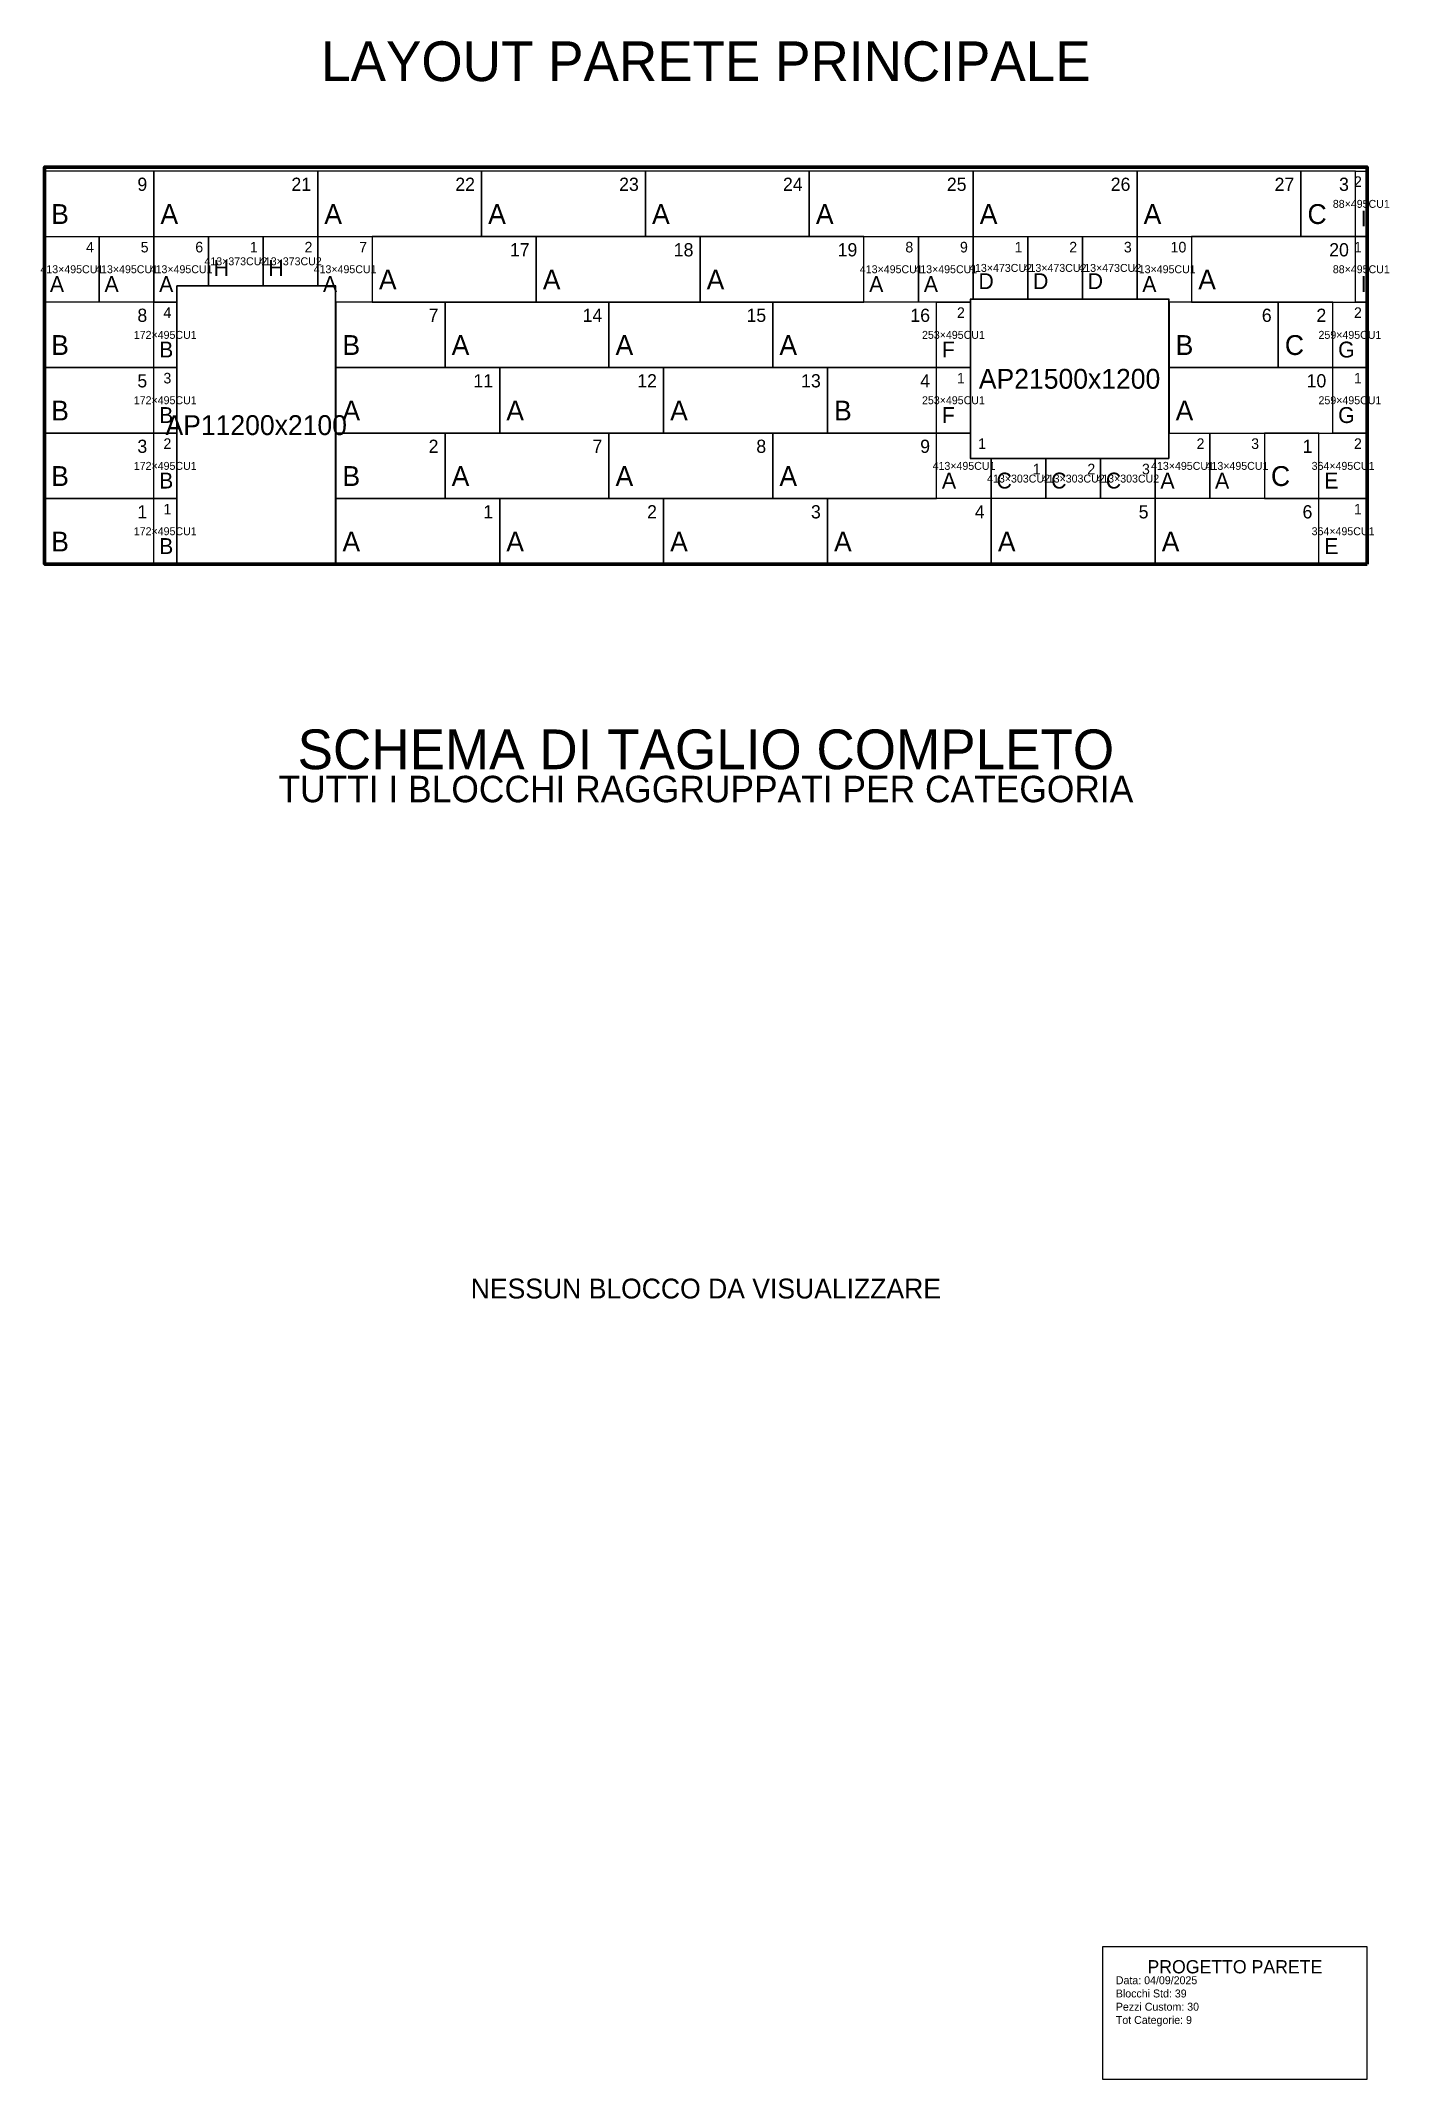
# Model space of a CAD drawing. Header units: metres. Extents: x -29 to 10167, y -11450 to 3954.
import ezdxf
from ezdxf.enums import TextEntityAlignment as Align

# ---------------------------------------------------------------- set-up
doc = ezdxf.new("R2010")
doc.units = ezdxf.units.M
for name, color, linetype in [('APERTURE', 1, 'Continuous'), ('BLOCCHI_CUSTOM', 3, 'Continuous'), ('BLOCCHI_STD', 7, 'Continuous'), ('CARTIGLIO', 7, 'Continuous'), ('PARETE', 5, 'Continuous'), ('TESTI', 7, 'Continuous')]:
    doc.layers.add(name, color=color, linetype=linetype)

msp = doc.modelspace()

# ---------------------------------------------------------------- linework, layer by layer
at = {"layer": 'APERTURE'}
for points in [[(2200, 0), (2200, 2100), (1000, 2100), (1000, 0), (2200, 0)], [(8500, 800), (8500, 2000), (7000, 2000), (7000, 800), (8500, 800)]]:
    msp.add_lwpolyline(points, close=True, dxfattribs=at)
at = {"layer": 'BLOCCHI_CUSTOM'}
for points in [[(10000, 2970), (10000, 2475), (9912, 2475), (9912, 2970), (10000, 2970)], [(0, 1980), (0, 2475), (413, 2475), (413, 1980), (0, 1980)], [(413, 1980), (413, 2475), (826, 2475), (826, 1980), (413, 1980)], [(1000, 2102), (999, 2102), (999, 2102), (999, 2102), (999, 2102), (999, 2102), (999, 2101), (998, 2101), (998, 2101), (998, 2101), (998, 2101), (998, 2101), (998, 2100), (998, 2100), (998, 2100), (998, 1980), (826, 1980), (826, 2475), (1239, 2475), (1239, 2102), (1000, 2102), (1000, 2102), (1000, 2102)], [(1652, 2475), (1652, 2102), (1239, 2102), (1239, 2475), (1652, 2475)], [(2065, 2475), (2065, 2102), (1652, 2102), (1652, 2475), (2065, 2475)], [(2478, 2475), (2478, 1980), (2202, 1980), (2202, 2100), (2202, 2100), (2202, 2100), (2202, 2101), (2202, 2101), (2202, 2101), (2202, 2101), (2202, 2101), (2201, 2101), (2201, 2102), (2201, 2102), (2201, 2102), (2201, 2102), (2201, 2102), (2200, 2102), (2200, 2102), (2200, 2102), (2065, 2102), (2065, 2475), (2478, 2475)], [(6195, 1980), (6195, 2475), (6608, 2475), (6608, 1980), (6195, 1980)], [(7000, 2002), (6999, 2002), (6999, 2002), (6999, 2002), (6999, 2002), (6999, 2002), (6999, 2001), (6998, 2001), (6998, 2001), (6998, 2001), (6998, 2001), (6998, 2001), (6998, 2000), (6998, 2000), (6998, 2000), (6998, 1980), (6608, 1980), (6608, 2475), (7021, 2475), (7021, 2002), (7000, 2002), (7000, 2002), (7000, 2002)], [(7434, 2475), (7434, 2002), (7021, 2002), (7021, 2475), (7434, 2475)], [(7847, 2475), (7847, 2002), (7434, 2002), (7434, 2475), (7847, 2475)], [(8260, 2475), (8260, 2002), (7847, 2002), (7847, 2475), (8260, 2475)], [(8673, 2475), (8673, 1980), (8502, 1980), (8502, 2000), (8502, 2000), (8502, 2000), (8502, 2001), (8502, 2001), (8502, 2001), (8502, 2001), (8502, 2001), (8501, 2001), (8501, 2002), (8501, 2002), (8501, 2002), (8501, 2002), (8501, 2002), (8500, 2002), (8500, 2002), (8500, 2002), (8260, 2002), (8260, 2475), (8673, 2475)], [(9912, 2475), (10000, 2475), (10000, 1980), (9912, 1980), (9912, 2475)], [(998, 1485), (826, 1485), (826, 1980), (998, 1980), (998, 1485)], [(6745, 1485), (6745, 1980), (6998, 1980), (6998, 1485), (6745, 1485)], [(9741, 1485), (9741, 1980), (10000, 1980), (10000, 1485), (9741, 1485)], [(998, 990), (826, 990), (826, 1485), (998, 1485), (998, 990)], [(6745, 990), (6745, 1485), (6998, 1485), (6998, 990), (6745, 990)], [(9741, 990), (9741, 1485), (10000, 1485), (10000, 990), (9741, 990)], [(826, 495), (826, 990), (998, 990), (998, 495), (826, 495)], [(6998, 990), (6998, 800), (6998, 800), (6998, 800), (6998, 799), (6998, 799), (6998, 799), (6998, 799), (6998, 799), (6999, 799), (6999, 798), (6999, 798), (6999, 798), (6999, 798), (6999, 798), (7000, 798), (7000, 798), (7000, 798), (7158, 798), (7158, 495), (6745, 495), (6745, 990), (6998, 990)], [(8500, 798), (8500, 798), (8500, 798), (8501, 798), (8501, 798), (8501, 798), (8501, 798), (8501, 798), (8501, 799), (8502, 799), (8502, 799), (8502, 799), (8502, 799), (8502, 799), (8502, 800), (8502, 800), (8502, 800), (8502, 990), (8810, 990), (8810, 495), (8397, 495), (8397, 798), (8500, 798)], [(9223, 990), (9223, 495), (8810, 495), (8810, 990), (9223, 990)], [(9636, 495), (9636, 990), (10000, 990), (10000, 495), (9636, 495)], [(7571, 798), (7571, 495), (7158, 495), (7158, 798), (7571, 798)], [(7984, 798), (7984, 495), (7571, 495), (7571, 798), (7984, 798)], [(8397, 798), (8397, 495), (7984, 495), (7984, 798), (8397, 798)], [(998, 0), (826, 0), (826, 495), (998, 495), (998, 0)], [(10000, 0), (9636, 0), (9636, 495), (10000, 495), (10000, 0)]]:
    msp.add_lwpolyline(points, close=True, dxfattribs=at)
at = {"layer": 'BLOCCHI_STD'}
for points in [[(0, 2475), (826, 2475), (826, 2970), (0, 2970), (0, 2475)], [(826, 2475), (2065, 2475), (2065, 2970), (826, 2970), (826, 2475)], [(2065, 2475), (3304, 2475), (3304, 2970), (2065, 2970), (2065, 2475)], [(3304, 2475), (4543, 2475), (4543, 2970), (3304, 2970), (3304, 2475)], [(4543, 2475), (5782, 2475), (5782, 2970), (4543, 2970), (4543, 2475)], [(5782, 2475), (7021, 2475), (7021, 2970), (5782, 2970), (5782, 2475)], [(7021, 2475), (8260, 2475), (8260, 2970), (7021, 2970), (7021, 2475)], [(8260, 2475), (9499, 2475), (9499, 2970), (8260, 2970), (8260, 2475)], [(9499, 2475), (9912, 2475), (9912, 2970), (9499, 2970), (9499, 2475)], [(2478, 1980), (3717, 1980), (3717, 2475), (2478, 2475), (2478, 1980)], [(3717, 1980), (4956, 1980), (4956, 2475), (3717, 2475), (3717, 1980)], [(4956, 1980), (6195, 1980), (6195, 2475), (4956, 2475), (4956, 1980)], [(8673, 1980), (9912, 1980), (9912, 2475), (8673, 2475), (8673, 1980)], [(0, 1485), (826, 1485), (826, 1980), (0, 1980), (0, 1485)], [(2202, 1485), (3028, 1485), (3028, 1980), (2202, 1980), (2202, 1485)], [(3028, 1485), (4267, 1485), (4267, 1980), (3028, 1980), (3028, 1485)], [(4267, 1485), (5506, 1485), (5506, 1980), (4267, 1980), (4267, 1485)], [(5506, 1485), (6745, 1485), (6745, 1980), (5506, 1980), (5506, 1485)], [(8502, 1485), (9328, 1485), (9328, 1980), (8502, 1980), (8502, 1485)], [(9328, 1485), (9741, 1485), (9741, 1980), (9328, 1980), (9328, 1485)], [(0, 990), (826, 990), (826, 1485), (0, 1485), (0, 990)], [(2202, 990), (3441, 990), (3441, 1485), (2202, 1485), (2202, 990)], [(3441, 990), (4680, 990), (4680, 1485), (3441, 1485), (3441, 990)], [(4680, 990), (5919, 990), (5919, 1485), (4680, 1485), (4680, 990)], [(5919, 990), (6745, 990), (6745, 1485), (5919, 1485), (5919, 990)], [(8502, 990), (9741, 990), (9741, 1485), (8502, 1485), (8502, 990)], [(0, 495), (826, 495), (826, 990), (0, 990), (0, 495)], [(2202, 495), (3028, 495), (3028, 990), (2202, 990), (2202, 495)], [(3028, 495), (4267, 495), (4267, 990), (3028, 990), (3028, 495)], [(4267, 495), (5506, 495), (5506, 990), (4267, 990), (4267, 495)], [(5506, 495), (6745, 495), (6745, 990), (5506, 990), (5506, 495)], [(9223, 495), (9636, 495), (9636, 990), (9223, 990), (9223, 495)], [(0, 0), (826, 0), (826, 495), (0, 495), (0, 0)], [(2202, 0), (3441, 0), (3441, 495), (2202, 495), (2202, 0)], [(3441, 0), (4680, 0), (4680, 495), (3441, 495), (3441, 0)], [(4680, 0), (5919, 0), (5919, 495), (4680, 495), (4680, 0)], [(5919, 0), (7158, 0), (7158, 495), (5919, 495), (5919, 0)], [(7158, 0), (8397, 0), (8397, 495), (7158, 495), (7158, 0)], [(8397, 0), (9636, 0), (9636, 495), (8397, 495), (8397, 0)]]:
    msp.add_lwpolyline(points, dxfattribs=at)
at = {"layer": 'CARTIGLIO'}
msp.add_lwpolyline([(8000, -11450), (10000, -11450), (10000, -10450), (8000, -10450), (8000, -11450)], dxfattribs=at)
at = {"layer": 'PARETE', "lineweight": 100}
msp.add_lwpolyline([(10000, 0), (10000, 3000), (0, 3000), (0, 0), (10000, 0)], close=True, dxfattribs=at)

# ---------------------------------------------------------------- texts
at = {"layer": 'TESTI'}
for s, height, p in [('LAYOUT PARETE PRINCIPALE', 300, (5000, 3800)), ('AP21500x1200', 150, (7750, 1400)), ('AP11200x2100', 150, (1600, 1050)), ('SCHEMA DI TAGLIO COMPLETO', 300, (5000, -1400)), ('TUTTI I BLOCCHI RAGGRUPPATI PER CATEGORIA', 200, (5000, -1700)), ('NESSUN BLOCCO DA VISUALIZZARE', 150, (5000, -5475)), ('PROGETTO PARETE', 100, (9000, -10600))]:
    msp.add_text(s, height=height, dxfattribs=at).set_placement(p, align=Align.MIDDLE_CENTER)
at = {"layer": 'TESTI', "color": 4}
for s, p in [('2', (9960, 2930)), ('4', (373, 2435)), ('5', (786, 2435)), ('6', (1199, 2435)), ('1', (1612, 2435)), ('2', (2025, 2435)), ('7', (2438, 2435)), ('8', (6568, 2435)), ('9', (6981, 2435)), ('1', (7394, 2435)), ('2', (7807, 2435)), ('3', (8220, 2435)), ('10', (8633, 2435)), ('1', (9960, 2435)), ('4', (958, 1940)), ('2', (6958, 1940)), ('2', (9960, 1940)), ('3', (958, 1445)), ('1', (6958, 1445)), ('1', (9960, 1445)), ('2', (958, 950)), ('1', (7118, 950)), ('2', (8770, 950)), ('3', (9183, 950)), ('2', (9960, 950)), ('1', (7531, 758)), ('2', (7944, 758)), ('3', (8357, 758)), ('1', (958, 455)), ('1', (9960, 455))]:
    msp.add_text(s, height=80, dxfattribs=at).set_placement(p, align=Align.TOP_RIGHT)
at = {"layer": 'TESTI', "color": 2}
for s, p in [('9', (776, 2920)), ('21', (2015, 2920)), ('22', (3254, 2920)), ('23', (4493, 2920)), ('24', (5732, 2920)), ('25', (6971, 2920)), ('26', (8210, 2920)), ('27', (9449, 2920)), ('3', (9862, 2920)), ('17', (3667, 2425)), ('18', (4906, 2425)), ('19', (6145, 2425)), ('20', (9862, 2425)), ('8', (776, 1930)), ('7', (2978, 1930)), ('14', (4217, 1930)), ('15', (5456, 1930)), ('16', (6695, 1930)), ('6', (9278, 1930)), ('2', (9691, 1930)), ('5', (776, 1435)), ('11', (3391, 1435)), ('12', (4630, 1435)), ('13', (5869, 1435)), ('4', (6695, 1435)), ('10', (9691, 1435)), ('3', (776, 940)), ('2', (2978, 940)), ('7', (4217, 940)), ('8', (5456, 940)), ('9', (6695, 940)), ('1', (9586, 940)), ('1', (776, 445)), ('1', (3391, 445)), ('2', (4630, 445)), ('3', (5869, 445)), ('4', (7108, 445)), ('5', (8347, 445)), ('6', (9586, 445))]:
    msp.add_text(s, height=100, dxfattribs=at).set_placement(p, align=Align.TOP_RIGHT)
at = {"layer": 'TESTI', "color": 1}
for s, p in [('B', (50, 2525)), ('A', (876, 2525)), ('A', (2115, 2525)), ('A', (3354, 2525)), ('A', (4593, 2525)), ('A', (5832, 2525)), ('A', (7071, 2525)), ('A', (8310, 2525)), ('C', (9549, 2525)), ('A', (2528, 2030)), ('A', (3767, 2030)), ('A', (5006, 2030)), ('A', (8723, 2030)), ('B', (50, 1535)), ('B', (2252, 1535)), ('A', (3078, 1535)), ('A', (4317, 1535)), ('A', (5556, 1535)), ('B', (8552, 1535)), ('C', (9378, 1535)), ('B', (50, 1040)), ('A', (2252, 1040)), ('A', (3491, 1040)), ('A', (4730, 1040)), ('B', (5969, 1040)), ('A', (8552, 1040)), ('B', (50, 545)), ('B', (2252, 545)), ('A', (3078, 545)), ('A', (4317, 545)), ('A', (5556, 545)), ('C', (9273, 545)), ('B', (50, 50)), ('A', (2252, 50)), ('A', (3491, 50)), ('A', (4730, 50)), ('A', (5969, 50)), ('A', (7208, 50)), ('A', (8447, 50))]:
    msp.add_text(s, height=150, dxfattribs=at).set_placement(p, align=Align.BOTTOM_LEFT)
at = {"layer": 'TESTI', "color": 8}
for s, p in [('88×495CU1', (9956, 2722)), ('413×373CU2', (1446, 2288)), ('413×373CU2', (1858, 2288)), ('413×495CU1', (206, 2228)), ('413×495CU1', (620, 2228)), ('413×495CU1', (1032, 2228)), ('413×495CU1', (2272, 2228)), ('413×495CU1', (6402, 2228)), ('413×495CU1', (6814, 2228)), ('413×473CU2', (7228, 2238)), ('413×473CU2', (7640, 2238)), ('413×473CU2', (8054, 2238)), ('413×495CU1', (8466, 2228)), ('88×495CU1', (9956, 2228)), ('172×495CU1', (912, 1732)), ('253×495CU1', (6872, 1732)), ('259×495CU1', (9870, 1732)), ('172×495CU1', (912, 1238)), ('253×495CU1', (6872, 1238)), ('259×495CU1', (9870, 1238)), ('172×495CU1', (912, 742)), ('413×495CU1', (6952, 742)), ('413×495CU1', (8604, 742)), ('413×495CU1', (9016, 742)), ('364×495CU1', (9818, 742)), ('413×303CU2', (7364, 646)), ('413×303CU2', (7778, 646)), ('413×303CU2', (8190, 646)), ('172×495CU1', (912, 248)), ('364×495CU1', (9818, 248))]:
    msp.add_text(s, height=60, dxfattribs=at).set_placement(p, align=Align.MIDDLE_CENTER)
at = {"layer": 'TESTI', "color": 3}
for s, p in [('I', (9952, 2515)), ('A', (40, 2020)), ('A', (453, 2020)), ('A', (866, 2020)), ('H', (1279, 2142)), ('H', (1692, 2142)), ('A', (2105, 2020)), ('A', (6235, 2020)), ('A', (6648, 2020)), ('D', (7061, 2042)), ('D', (7474, 2042)), ('D', (7887, 2042)), ('A', (8300, 2020)), ('I', (9952, 2020)), ('B', (866, 1525)), ('F', (6785, 1525)), ('G', (9781, 1525)), ('B', (866, 1030)), ('F', (6785, 1030)), ('G', (9781, 1030)), ('B', (866, 535)), ('A', (6785, 535)), ('C', (7198, 535)), ('C', (7611, 535)), ('C', (8024, 535)), ('A', (8437, 535)), ('A', (8850, 535)), ('E', (9676, 535)), ('B', (866, 40)), ('E', (9676, 40))]:
    msp.add_text(s, height=120, dxfattribs=at).set_placement(p, align=Align.BOTTOM_LEFT)
at = {"layer": 'TESTI'}
for s, p in [('Data: 04/09/2025', (8100, -10750)), ('Blocchi Std: 39', (8100, -10850)), ('Pezzi Custom: 30', (8100, -10950)), ('Tot Categorie: 9', (8100, -11050))]:
    msp.add_text(s, height=60, dxfattribs=at).set_placement(p, align=Align.BOTTOM_LEFT)

doc.saveas('drawing.dxf')
